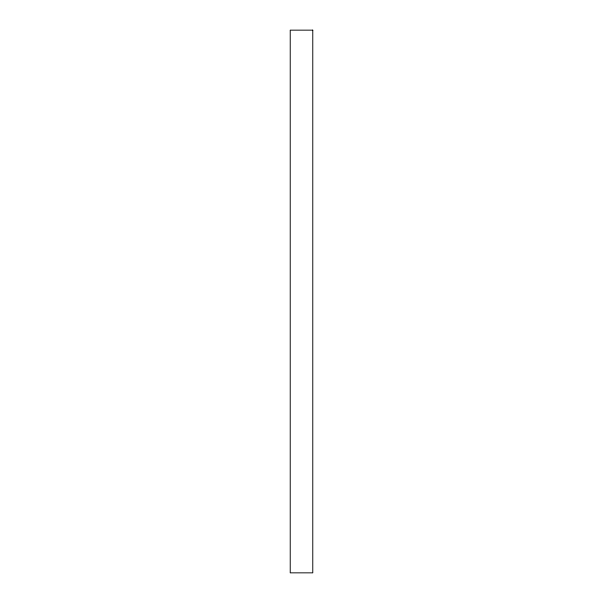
<?xml version="1.0" encoding="UTF-8"?>
<svg xmlns="http://www.w3.org/2000/svg" width="603" height="603" viewBox="0 0 603 603"><rect width="100%" height="100%" fill="white"/><g stroke="black" fill="none" stroke-linecap="round" stroke-linejoin="round"><path stroke-width="0.9" d="M312.776 30.15L290.224 30.15L290.224 572.85L312.776 572.85L312.776 30.15"/></g></svg>
